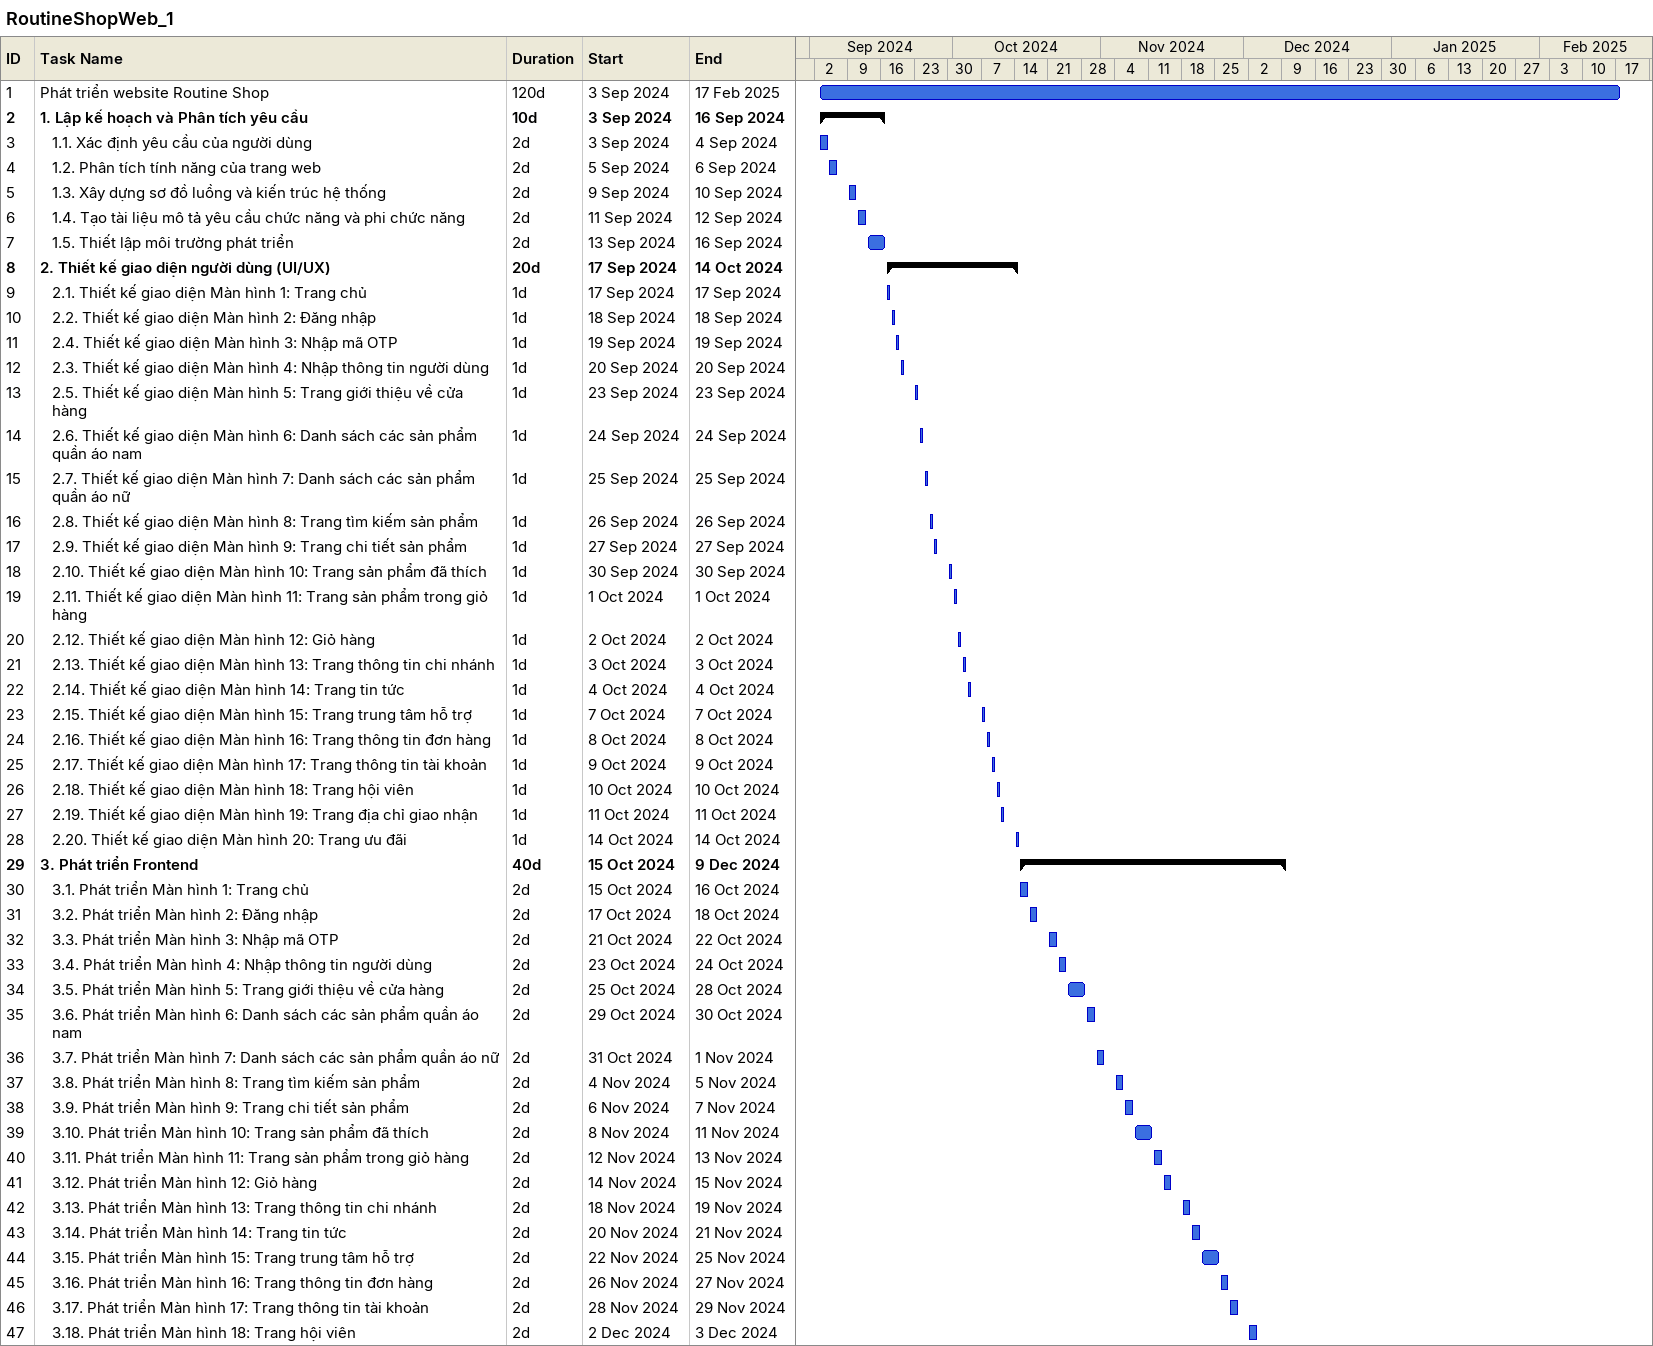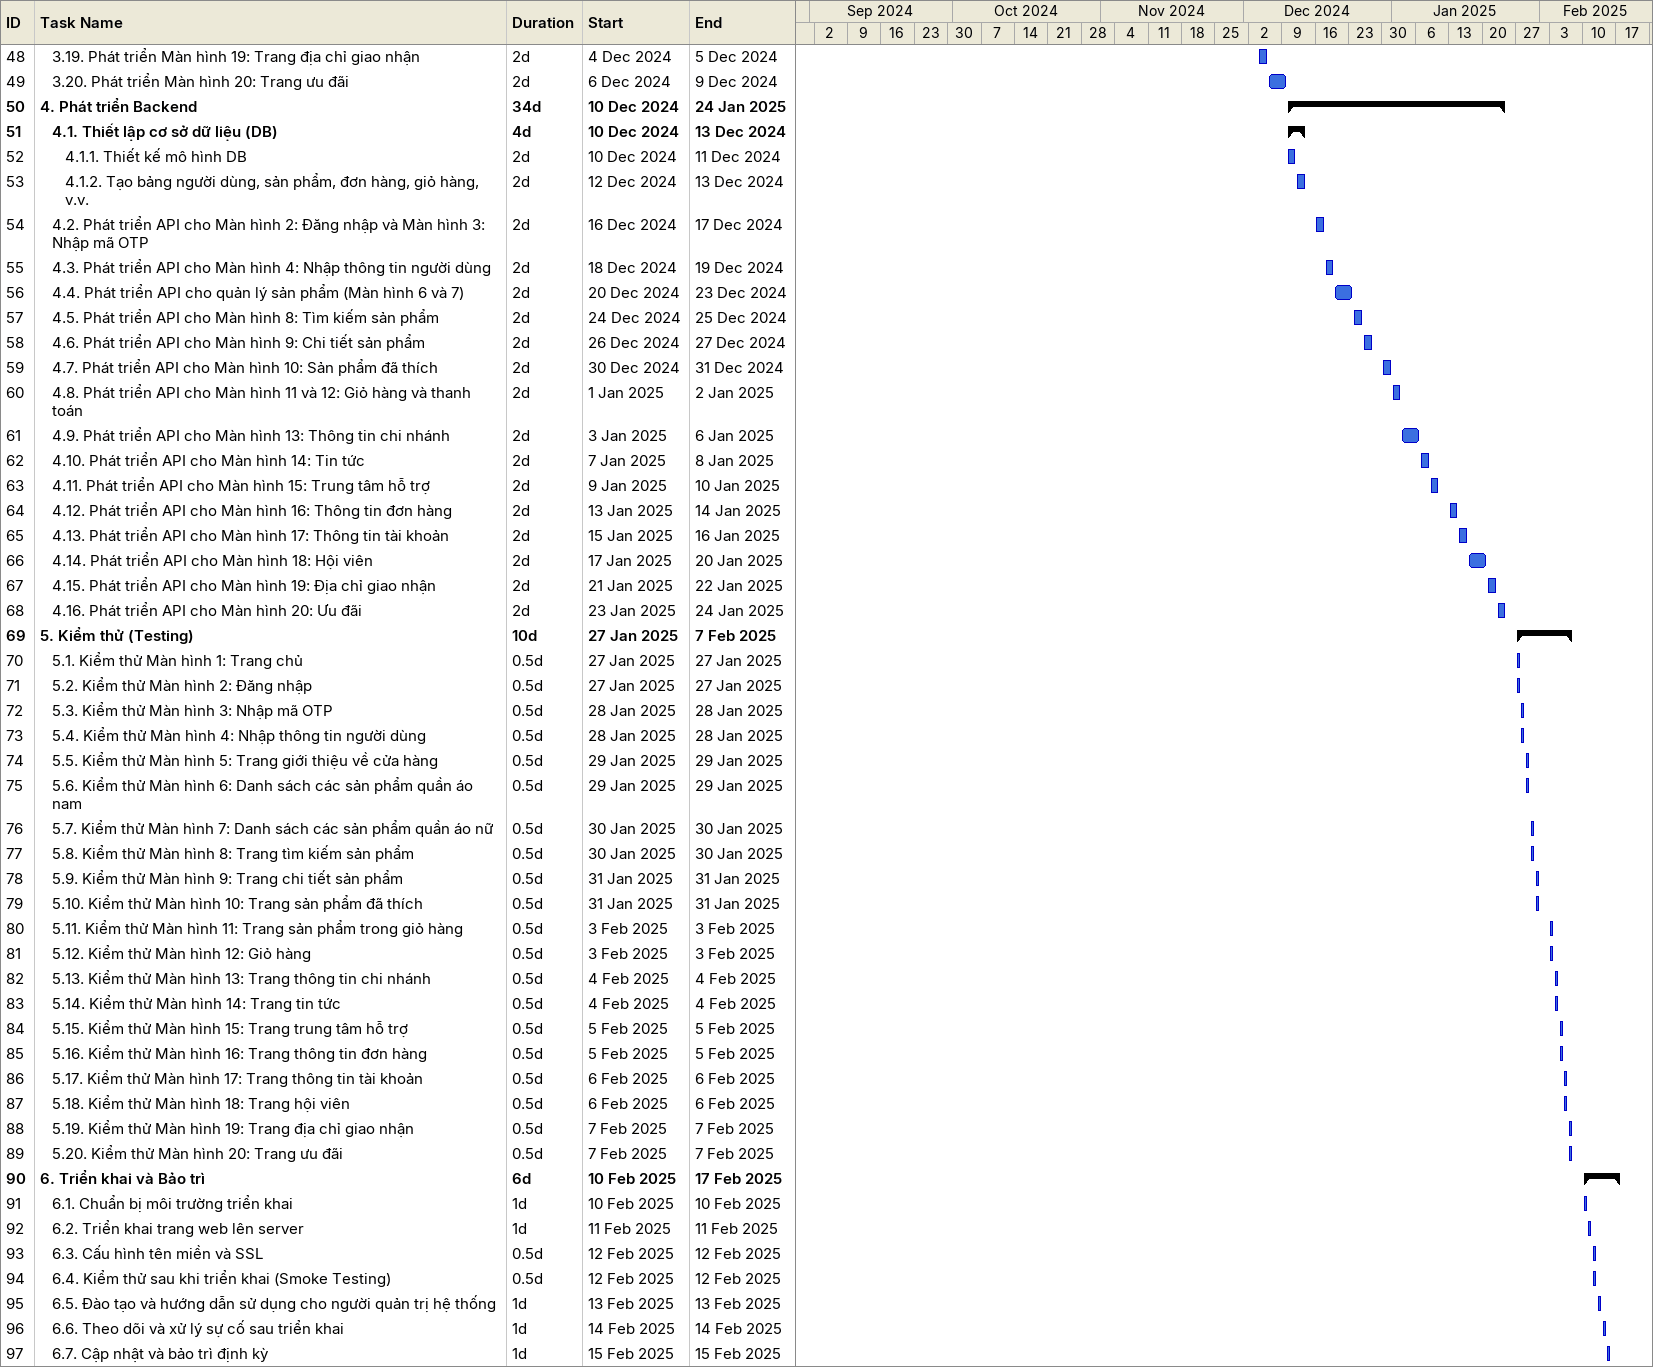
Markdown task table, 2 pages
RoutineShopWeb_1

| ID | Level | Task | Duration | Start | Finish |
|---|---|---|---|---|---|
| 1 | 1 | Phát triển website Routine Shop | 120d | 2024-09-03 | 2025-02-17 |
| 2 | 1 | **1. Lập kế hoạch và Phân tích yêu cầu** | 10d | 2024-09-03 | 2024-09-16 |
| 3 | 2 | 1.1. Xác định yêu cầu của người dùng | 2d | 2024-09-03 | 2024-09-04 |
| 4 | 2 | 1.2. Phân tích tính năng của trang web | 2d | 2024-09-05 | 2024-09-06 |
| 5 | 2 | 1.3. Xây dựng sơ đồ luồng và kiến trúc hệ thống | 2d | 2024-09-09 | 2024-09-10 |
| 6 | 2 | 1.4. Tạo tài liệu mô tả yêu cầu chức năng và phi chức năng | 2d | 2024-09-11 | 2024-09-12 |
| 7 | 2 | 1.5. Thiết lập môi trường phát triển | 2d | 2024-09-13 | 2024-09-16 |
| 8 | 1 | **2. Thiết kế giao diện người dùng (UI/UX)** | 20d | 2024-09-17 | 2024-10-14 |
| 9 | 2 | 2.1. Thiết kế giao diện Màn hình 1: Trang chủ | 1d | 2024-09-17 | 2024-09-17 |
| 10 | 2 | 2.2. Thiết kế giao diện Màn hình 2: Đăng nhập | 1d | 2024-09-18 | 2024-09-18 |
| 11 | 2 | 2.4. Thiết kế giao diện Màn hình 3: Nhập mã OTP | 1d | 2024-09-19 | 2024-09-19 |
| 12 | 2 | 2.3. Thiết kế giao diện Màn hình 4: Nhập thông tin người dùng | 1d | 2024-09-20 | 2024-09-20 |
| 13 | 2 | 2.5. Thiết kế giao diện Màn hình 5: Trang giới thiệu về cửa hàng | 1d | 2024-09-23 | 2024-09-23 |
| 14 | 2 | 2.6. Thiết kế giao diện Màn hình 6: Danh sách các sản phẩm quần áo nam | 1d | 2024-09-24 | 2024-09-24 |
| 15 | 2 | 2.7. Thiết kế giao diện Màn hình 7: Danh sách các sản phẩm quần áo nữ | 1d | 2024-09-25 | 2024-09-25 |
| 16 | 2 | 2.8. Thiết kế giao diện Màn hình 8: Trang tìm kiếm sản phẩm | 1d | 2024-09-26 | 2024-09-26 |
| 17 | 2 | 2.9. Thiết kế giao diện Màn hình 9: Trang chi tiết sản phẩm | 1d | 2024-09-27 | 2024-09-27 |
| 18 | 2 | 2.10. Thiết kế giao diện Màn hình 10: Trang sản phẩm đã thích | 1d | 2024-09-30 | 2024-09-30 |
| 19 | 2 | 2.11. Thiết kế giao diện Màn hình 11: Trang sản phẩm trong giỏ hàng | 1d | 2024-10-01 | 2024-10-01 |
| 20 | 2 | 2.12. Thiết kế giao diện Màn hình 12: Giỏ hàng | 1d | 2024-10-02 | 2024-10-02 |
| 21 | 2 | 2.13. Thiết kế giao diện Màn hình 13: Trang thông tin chi nhánh | 1d | 2024-10-03 | 2024-10-03 |
| 22 | 2 | 2.14. Thiết kế giao diện Màn hình 14: Trang tin tức | 1d | 2024-10-04 | 2024-10-04 |
| 23 | 2 | 2.15. Thiết kế giao diện Màn hình 15: Trang trung tâm hỗ trợ | 1d | 2024-10-07 | 2024-10-07 |
| 24 | 2 | 2.16. Thiết kế giao diện Màn hình 16: Trang thông tin đơn hàng | 1d | 2024-10-08 | 2024-10-08 |
| 25 | 2 | 2.17. Thiết kế giao diện Màn hình 17: Trang thông tin tài khoản | 1d | 2024-10-09 | 2024-10-09 |
| 26 | 2 | 2.18. Thiết kế giao diện Màn hình 18: Trang hội viên | 1d | 2024-10-10 | 2024-10-10 |
| 27 | 2 | 2.19. Thiết kế giao diện Màn hình 19: Trang địa chỉ giao nhận | 1d | 2024-10-11 | 2024-10-11 |
| 28 | 2 | 2.20. Thiết kế giao diện Màn hình 20: Trang ưu đãi | 1d | 2024-10-14 | 2024-10-14 |
| 29 | 1 | **3. Phát triển Frontend** | 40d | 2024-10-15 | 2024-12-09 |
| 30 | 2 | 3.1. Phát triển Màn hình 1: Trang chủ | 2d | 2024-10-15 | 2024-10-16 |
| 31 | 2 | 3.2. Phát triển Màn hình 2: Đăng nhập | 2d | 2024-10-17 | 2024-10-18 |
| 32 | 2 | 3.3. Phát triển Màn hình 3: Nhập mã OTP | 2d | 2024-10-21 | 2024-10-22 |
| 33 | 2 | 3.4. Phát triển Màn hình 4: Nhập thông tin người dùng | 2d | 2024-10-23 | 2024-10-24 |
| 34 | 2 | 3.5. Phát triển Màn hình 5: Trang giới thiệu về cửa hàng | 2d | 2024-10-25 | 2024-10-28 |
| 35 | 2 | 3.6. Phát triển Màn hình 6: Danh sách các sản phẩm quần áo nam | 2d | 2024-10-29 | 2024-10-30 |
| 36 | 2 | 3.7. Phát triển Màn hình 7: Danh sách các sản phẩm quần áo nữ | 2d | 2024-10-31 | 2024-11-01 |
| 37 | 2 | 3.8. Phát triển Màn hình 8: Trang tìm kiếm sản phẩm | 2d | 2024-11-04 | 2024-11-05 |
| 38 | 2 | 3.9. Phát triển Màn hình 9: Trang chi tiết sản phẩm | 2d | 2024-11-06 | 2024-11-07 |
| 39 | 2 | 3.10. Phát triển Màn hình 10: Trang sản phẩm đã thích | 2d | 2024-11-08 | 2024-11-11 |
| 40 | 2 | 3.11. Phát triển Màn hình 11: Trang sản phẩm trong giỏ hàng | 2d | 2024-11-12 | 2024-11-13 |
| 41 | 2 | 3.12. Phát triển Màn hình 12: Giỏ hàng | 2d | 2024-11-14 | 2024-11-15 |
| 42 | 2 | 3.13. Phát triển Màn hình 13: Trang thông tin chi nhánh | 2d | 2024-11-18 | 2024-11-19 |
| 43 | 2 | 3.14. Phát triển Màn hình 14: Trang tin tức | 2d | 2024-11-20 | 2024-11-21 |
| 44 | 2 | 3.15. Phát triển Màn hình 15: Trang trung tâm hỗ trợ | 2d | 2024-11-22 | 2024-11-25 |
| 45 | 2 | 3.16. Phát triển Màn hình 16: Trang thông tin đơn hàng | 2d | 2024-11-26 | 2024-11-27 |
| 46 | 2 | 3.17. Phát triển Màn hình 17: Trang thông tin tài khoản | 2d | 2024-11-28 | 2024-11-29 |
| 47 | 2 | 3.18. Phát triển Màn hình 18: Trang hội viên | 2d | 2024-12-02 | 2024-12-03 |
| 48 | 2 | 3.19. Phát triển Màn hình 19: Trang địa chỉ giao nhận | 2d | 2024-12-04 | 2024-12-05 |
| 49 | 2 | 3.20. Phát triển Màn hình 20: Trang ưu đãi | 2d | 2024-12-06 | 2024-12-09 |
| 50 | 1 | **4. Phát triển Backend** | 34d | 2024-12-10 | 2025-01-24 |
| 51 | 2 | **4.1. Thiết lập cơ sở dữ liệu (DB)** | 4d | 2024-12-10 | 2024-12-13 |
| 52 | 3 | 4.1.1. Thiết kế mô hình DB | 2d | 2024-12-10 | 2024-12-11 |
| 53 | 3 | 4.1.2. Tạo bảng người dùng, sản phẩm, đơn hàng, giỏ hàng, v.v. | 2d | 2024-12-12 | 2024-12-13 |
| 54 | 2 | 4.2. Phát triển API cho Màn hình 2: Đăng nhập và Màn hình 3: Nhập mã OTP | 2d | 2024-12-16 | 2024-12-17 |
| 55 | 2 | 4.3. Phát triển API cho Màn hình 4: Nhập thông tin người dùng | 2d | 2024-12-18 | 2024-12-19 |
| 56 | 2 | 4.4. Phát triển API cho quản lý sản phẩm (Màn hình 6 và 7) | 2d | 2024-12-20 | 2024-12-23 |
| 57 | 2 | 4.5. Phát triển API cho Màn hình 8: Tìm kiếm sản phẩm | 2d | 2024-12-24 | 2024-12-25 |
| 58 | 2 | 4.6. Phát triển API cho Màn hình 9: Chi tiết sản phẩm | 2d | 2024-12-26 | 2024-12-27 |
| 59 | 2 | 4.7. Phát triển API cho Màn hình 10: Sản phẩm đã thích | 2d | 2024-12-30 | 2024-12-31 |
| 60 | 2 | 4.8. Phát triển API cho Màn hình 11 và 12: Giỏ hàng và thanh toán | 2d | 2025-01-01 | 2025-01-02 |
| 61 | 2 | 4.9. Phát triển API cho Màn hình 13: Thông tin chi nhánh | 2d | 2025-01-03 | 2025-01-06 |
| 62 | 2 | 4.10. Phát triển API cho Màn hình 14: Tin tức | 2d | 2025-01-07 | 2025-01-08 |
| 63 | 2 | 4.11. Phát triển API cho Màn hình 15: Trung tâm hỗ trợ | 2d | 2025-01-09 | 2025-01-10 |
| 64 | 2 | 4.12. Phát triển API cho Màn hình 16: Thông tin đơn hàng | 2d | 2025-01-13 | 2025-01-14 |
| 65 | 2 | 4.13. Phát triển API cho Màn hình 17: Thông tin tài khoản | 2d | 2025-01-15 | 2025-01-16 |
| 66 | 2 | 4.14. Phát triển API cho Màn hình 18: Hội viên | 2d | 2025-01-17 | 2025-01-20 |
| 67 | 2 | 4.15. Phát triển API cho Màn hình 19: Địa chỉ giao nhận | 2d | 2025-01-21 | 2025-01-22 |
| 68 | 2 | 4.16. Phát triển API cho Màn hình 20: Ưu đãi | 2d | 2025-01-23 | 2025-01-24 |
| 69 | 1 | **5. Kiểm thử (Testing)** | 10d | 2025-01-27 | 2025-02-07 |
| 70 | 2 | 5.1. Kiểm thử Màn hình 1: Trang chủ | 0.5d | 2025-01-27 | 2025-01-27 |
| 71 | 2 | 5.2. Kiểm thử Màn hình 2: Đăng nhập | 0.5d | 2025-01-27 | 2025-01-27 |
| 72 | 2 | 5.3. Kiểm thử Màn hình 3: Nhập mã OTP | 0.5d | 2025-01-28 | 2025-01-28 |
| 73 | 2 | 5.4. Kiểm thử Màn hình 4: Nhập thông tin người dùng | 0.5d | 2025-01-28 | 2025-01-28 |
| 74 | 2 | 5.5. Kiểm thử Màn hình 5: Trang giới thiệu về cửa hàng | 0.5d | 2025-01-29 | 2025-01-29 |
| 75 | 2 | 5.6. Kiểm thử Màn hình 6: Danh sách các sản phẩm quần áo nam | 0.5d | 2025-01-29 | 2025-01-29 |
| 76 | 2 | 5.7. Kiểm thử Màn hình 7: Danh sách các sản phẩm quần áo nữ | 0.5d | 2025-01-30 | 2025-01-30 |
| 77 | 2 | 5.8. Kiểm thử Màn hình 8: Trang tìm kiếm sản phẩm | 0.5d | 2025-01-30 | 2025-01-30 |
| 78 | 2 | 5.9. Kiểm thử Màn hình 9: Trang chi tiết sản phẩm | 0.5d | 2025-01-31 | 2025-01-31 |
| 79 | 2 | 5.10. Kiểm thử Màn hình 10: Trang sản phẩm đã thích | 0.5d | 2025-01-31 | 2025-01-31 |
| 80 | 2 | 5.11. Kiểm thử Màn hình 11: Trang sản phẩm trong giỏ hàng | 0.5d | 2025-02-03 | 2025-02-03 |
| 81 | 2 | 5.12. Kiểm thử Màn hình 12: Giỏ hàng | 0.5d | 2025-02-03 | 2025-02-03 |
| 82 | 2 | 5.13. Kiểm thử Màn hình 13: Trang thông tin chi nhánh | 0.5d | 2025-02-04 | 2025-02-04 |
| 83 | 2 | 5.14. Kiểm thử Màn hình 14: Trang tin tức | 0.5d | 2025-02-04 | 2025-02-04 |
| 84 | 2 | 5.15. Kiểm thử Màn hình 15: Trang trung tâm hỗ trợ | 0.5d | 2025-02-05 | 2025-02-05 |
| 85 | 2 | 5.16. Kiểm thử Màn hình 16: Trang thông tin đơn hàng | 0.5d | 2025-02-05 | 2025-02-05 |
| 86 | 2 | 5.17. Kiểm thử Màn hình 17: Trang thông tin tài khoản | 0.5d | 2025-02-06 | 2025-02-06 |
| 87 | 2 | 5.18. Kiểm thử Màn hình 18: Trang hội viên | 0.5d | 2025-02-06 | 2025-02-06 |
| 88 | 2 | 5.19. Kiểm thử Màn hình 19: Trang địa chỉ giao nhận | 0.5d | 2025-02-07 | 2025-02-07 |
| 89 | 2 | 5.20. Kiểm thử Màn hình 20: Trang ưu đãi | 0.5d | 2025-02-07 | 2025-02-07 |
| 90 | 1 | **6. Triển khai và Bảo trì** | 6d | 2025-02-10 | 2025-02-17 |
| 91 | 2 | 6.1. Chuẩn bị môi trường triển khai | 1d | 2025-02-10 | 2025-02-10 |
| 92 | 2 | 6.2. Triển khai trang web lên server | 1d | 2025-02-11 | 2025-02-11 |
| 93 | 2 | 6.3. Cấu hình tên miền và SSL | 0.5d | 2025-02-12 | 2025-02-12 |
| 94 | 2 | 6.4. Kiểm thử sau khi triển khai (Smoke Testing) | 0.5d | 2025-02-12 | 2025-02-12 |
| 95 | 2 | 6.5. Đào tạo và hướng dẫn sử dụng cho người quản trị hệ thống | 1d | 2025-02-13 | 2025-02-13 |
| 96 | 2 | 6.6. Theo dõi và xử lý sự cố sau triển khai | 1d | 2025-02-14 | 2025-02-14 |
| 97 | 2 | 6.7. Cập nhật và bảo trì định kỳ | 1d | 2025-02-15 | 2025-02-15 |
